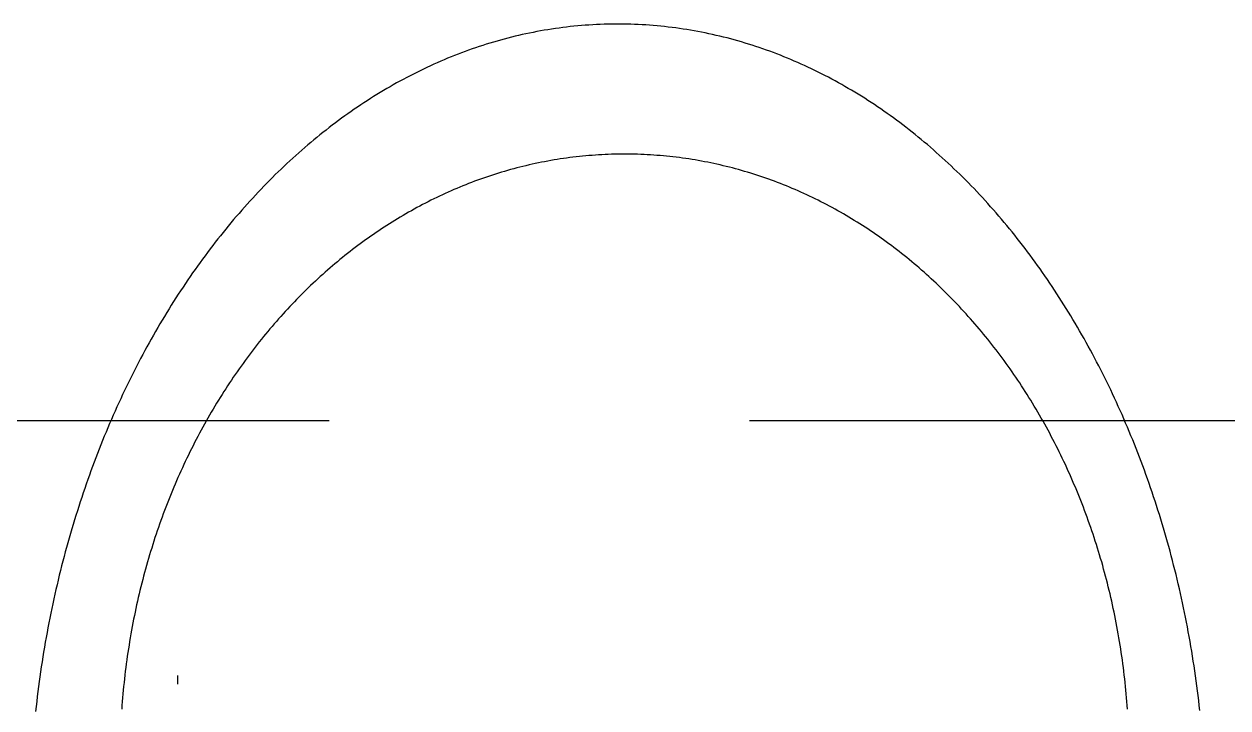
# Model space of a CAD drawing. Header units: millimetres. Extents: x 90740 to 167944, y -39332 to 25855.
# Drawn here: x 103839.4 to 104197.3, y 13517.1 to 13720.3 of the extents above; entities that cross this region are included whole.
import ezdxf

# ---------------------------------------------------------------- set-up
doc = ezdxf.new("R2010")
doc.units = ezdxf.units.MM
doc.linetypes.add('DASH', pattern=[75, 50, -25])
doc.layers.add('PODLAHOVKA', color=7, linetype='Continuous')
doc.layers.add('XR$1$STANDARD', color=252, linetype='Continuous', lineweight=25)

# ---------------------------------------------------------------- blocks, each defined once
blk = doc.blocks.new('A$C90b3fe5d')
at = {"layer": 'XR$1$STANDARD', "linetype": 'Continuous', "lineweight": -2}
for p, q in [((4731.64, 17181.05), (4730.53, 17180.98)), ((4732.76, 17181.12), (4731.64, 17181.05)), ((4733.89, 17181.18), (4732.76, 17181.12)), ((4735.01, 17181.23), (4733.89, 17181.18)), ((4736.13, 17181.27), (4735.01, 17181.23)), ((4737.26, 17181.3), (4736.13, 17181.27)), ((4738.39, 17181.32), (4737.26, 17181.3)), ((4739.52, 17181.33), (4738.39, 17181.32)), ((4740.65, 17181.33), (4739.52, 17181.33)), ((4741.78, 17181.33), (4740.65, 17181.33)), ((4742.91, 17181.31), (4741.78, 17181.33)), ((4744.04, 17181.28), (4742.91, 17181.31)), ((4745.17, 17181.24), (4744.04, 17181.28)), ((4746.29, 17181.19), (4745.17, 17181.24)), ((4747.42, 17181.13), (4746.29, 17181.19)), ((4748.54, 17181.07), (4747.42, 17181.13)), ((4749.66, 17180.99), (4748.54, 17181.07)), ((4709.67, 17177.7), (4708.59, 17177.43)), ((4710.74, 17177.95), (4709.67, 17177.7)), ((4711.83, 17178.2), (4710.74, 17177.95)), ((4712.91, 17178.43), (4711.83, 17178.2)), ((4713.99, 17178.66), (4712.91, 17178.43)), ((4715.08, 17178.88), (4713.99, 17178.66)), ((4716.17, 17179.09), (4715.08, 17178.88)), ((4717.26, 17179.29), (4716.17, 17179.09)), ((4718.36, 17179.48), (4717.26, 17179.29)), ((4719.45, 17179.67), (4718.36, 17179.48)), ((4720.55, 17179.84), (4719.45, 17179.67)), ((4721.65, 17180), (4720.55, 17179.84)), ((4722.76, 17180.16), (4721.65, 17180)), ((4723.86, 17180.3), (4722.76, 17180.16)), ((4724.97, 17180.44), (4723.86, 17180.3)), ((4726.07, 17180.57), (4724.97, 17180.44)), ((4727.18, 17180.68), (4726.07, 17180.57)), ((4728.3, 17180.79), (4727.18, 17180.68)), ((4729.41, 17180.89), (4728.3, 17180.79)), ((4730.53, 17180.98), (4729.41, 17180.89)), ((4750.77, 17180.9), (4749.66, 17180.99)), ((4751.89, 17180.81), (4750.77, 17180.9)), ((4753, 17180.7), (4751.89, 17180.81)), ((4754.11, 17180.59), (4753, 17180.7)), ((4755.22, 17180.46), (4754.11, 17180.59)), ((4756.33, 17180.33), (4755.22, 17180.46)), ((4757.44, 17180.19), (4756.33, 17180.33)), ((4758.54, 17180.03), (4757.44, 17180.19)), ((4759.64, 17179.87), (4758.54, 17180.03)), ((4760.74, 17179.7), (4759.64, 17179.87)), ((4761.84, 17179.52), (4760.74, 17179.7)), ((4762.94, 17179.33), (4761.84, 17179.52)), ((4764.03, 17179.13), (4762.94, 17179.33)), ((4765.12, 17178.92), (4764.03, 17179.13)), ((4766.21, 17178.7), (4765.12, 17178.92)), ((4767.3, 17178.48), (4766.21, 17178.7)), ((4768.38, 17178.24), (4767.3, 17178.48)), ((4769.46, 17177.99), (4768.38, 17178.24)), ((4770.54, 17177.74), (4769.46, 17177.99)), ((4771.62, 17177.48), (4770.54, 17177.74)), ((4772.7, 17177.2), (4771.62, 17177.48)), ((4696.9, 17173.93), (4695.85, 17173.56)), ((4697.95, 17174.29), (4696.9, 17173.93)), ((4699, 17174.65), (4697.95, 17174.29)), ((4700.06, 17174.99), (4699, 17174.65)), ((4701.12, 17175.33), (4700.06, 17174.99)), ((4702.18, 17175.65), (4701.12, 17175.33)), ((4703.24, 17175.97), (4702.18, 17175.65)), ((4704.31, 17176.28), (4703.24, 17175.97)), ((4705.37, 17176.58), (4704.31, 17176.28)), ((4706.44, 17176.87), (4705.37, 17176.58)), ((4707.51, 17177.16), (4706.44, 17176.87)), ((4708.59, 17177.43), (4707.51, 17177.16)), ((4773.77, 17176.92), (4772.7, 17177.2)), ((4774.84, 17176.63), (4773.77, 17176.92)), ((4775.91, 17176.33), (4774.84, 17176.63)), ((4776.98, 17176.03), (4775.91, 17176.33)), ((4778.04, 17175.71), (4776.98, 17176.03)), ((4779.1, 17175.38), (4778.04, 17175.71)), ((4780.16, 17175.05), (4779.1, 17175.38)), ((4781.22, 17174.71), (4780.16, 17175.05)), ((4782.27, 17174.35), (4781.22, 17174.71)), ((4783.32, 17173.99), (4782.27, 17174.35)), ((4784.37, 17173.62), (4783.32, 17173.99)), ((4688.59, 17170.73), (4687.56, 17170.29)), ((4689.62, 17171.16), (4688.59, 17170.73)), ((4690.65, 17171.58), (4689.62, 17171.16)), ((4691.69, 17171.99), (4690.65, 17171.58)), ((4692.72, 17172.4), (4691.69, 17171.99)), ((4693.76, 17172.8), (4692.72, 17172.4)), ((4694.81, 17173.18), (4693.76, 17172.8)), ((4695.85, 17173.56), (4694.81, 17173.18)), ((4785.42, 17173.25), (4784.37, 17173.62)), ((4786.46, 17172.86), (4785.42, 17173.25)), ((4787.5, 17172.47), (4786.46, 17172.86)), ((4788.54, 17172.06), (4787.5, 17172.47)), ((4789.58, 17171.65), (4788.54, 17172.06)), ((4790.61, 17171.23), (4789.58, 17171.65)), ((4791.64, 17170.8), (4790.61, 17171.23)), ((4792.67, 17170.36), (4791.64, 17170.8)), ((4793.7, 17169.92), (4792.67, 17170.36)), ((4680.45, 17166.98), (4679.45, 17166.48)), ((4681.46, 17167.48), (4680.45, 17166.98)), ((4682.47, 17167.97), (4681.46, 17167.48)), ((4683.48, 17168.45), (4682.47, 17167.97)), ((4684.5, 17168.92), (4683.48, 17168.45)), ((4685.52, 17169.39), (4684.5, 17168.92)), ((4686.54, 17169.84), (4685.52, 17169.39)), ((4687.56, 17170.29), (4686.54, 17169.84)), ((4794.72, 17169.46), (4793.7, 17169.92)), ((4795.74, 17169), (4794.72, 17169.46)), ((4796.75, 17168.53), (4795.74, 17169)), ((4797.77, 17168.05), (4796.75, 17168.53)), ((4798.78, 17167.56), (4797.77, 17168.05)), ((4799.79, 17167.06), (4798.78, 17167.56)), ((4800.79, 17166.56), (4799.79, 17167.06)), ((4673.48, 17163.28), (4672.5, 17162.71)), ((4674.47, 17163.83), (4673.48, 17163.28)), ((4675.46, 17164.38), (4674.47, 17163.83)), ((4676.45, 17164.91), (4675.46, 17164.38)), ((4677.45, 17165.44), (4676.45, 17164.91)), ((4678.45, 17165.96), (4677.45, 17165.44)), ((4679.45, 17166.48), (4678.45, 17165.96)), ((4801.8, 17166.05), (4800.79, 17166.56)), ((4802.8, 17165.53), (4801.8, 17166.05)), ((4803.79, 17165), (4802.8, 17165.53)), ((4804.79, 17164.46), (4803.79, 17165)), ((4805.78, 17163.92), (4804.79, 17164.46)), ((4806.77, 17163.36), (4805.78, 17163.92)), ((4807.75, 17162.8), (4806.77, 17163.36)), ((4667.62, 17159.79), (4666.66, 17159.18)), ((4668.59, 17160.39), (4667.62, 17159.79)), ((4669.56, 17160.98), (4668.59, 17160.39)), ((4670.54, 17161.57), (4669.56, 17160.98)), ((4671.52, 17162.14), (4670.54, 17161.57)), ((4672.5, 17162.71), (4671.52, 17162.14)), ((4808.73, 17162.23), (4807.75, 17162.8)), ((4809.71, 17161.66), (4808.73, 17162.23)), ((4810.69, 17161.07), (4809.71, 17161.66)), ((4811.66, 17160.48), (4810.69, 17161.07)), ((4812.63, 17159.88), (4811.66, 17160.48)), ((4813.6, 17159.27), (4812.63, 17159.88)), ((4661.88, 17156.01), (4660.93, 17155.36)), ((4662.83, 17156.66), (4661.88, 17156.01)), ((4663.78, 17157.3), (4662.83, 17156.66)), ((4664.74, 17157.93), (4663.78, 17157.3)), ((4665.69, 17158.56), (4664.74, 17157.93)), ((4666.66, 17159.18), (4665.69, 17158.56)), ((4814.56, 17158.66), (4813.6, 17159.27)), ((4815.52, 17158.03), (4814.56, 17158.66)), ((4816.48, 17157.4), (4815.52, 17158.03)), ((4817.43, 17156.76), (4816.48, 17157.4)), ((4818.38, 17156.11), (4817.43, 17156.76)), ((4819.33, 17155.46), (4818.38, 17156.11)), ((4657.18, 17152.66), (4656.25, 17151.97)), ((4658.11, 17153.35), (4657.18, 17152.66)), ((4659.05, 17154.03), (4658.11, 17153.35)), ((4659.99, 17154.7), (4659.05, 17154.03)), ((4660.93, 17155.36), (4659.99, 17154.7)), ((4820.27, 17154.8), (4819.33, 17155.46)), ((4821.21, 17154.13), (4820.27, 17154.8)), ((4822.15, 17153.45), (4821.21, 17154.13)), ((4823.08, 17152.77), (4822.15, 17153.45)), ((4824.01, 17152.07), (4823.08, 17152.77)), ((4652.57, 17149.12), (4651.65, 17148.39)), ((4653.48, 17149.84), (4652.57, 17149.12)), ((4654.4, 17150.56), (4653.48, 17149.84)), ((4655.32, 17151.27), (4654.4, 17150.56)), ((4656.25, 17151.97), (4655.32, 17151.27)), ((4824.94, 17151.37), (4824.01, 17152.07)), ((4825.86, 17150.67), (4824.94, 17151.37)), ((4826.78, 17149.95), (4825.86, 17150.67)), ((4827.7, 17149.23), (4826.78, 17149.95)), ((4828.61, 17148.5), (4827.7, 17149.23)), ((4648.04, 17145.4), (4647.15, 17144.63)), ((4648.94, 17146.16), (4648.04, 17145.4)), ((4649.84, 17146.91), (4648.94, 17146.16)), ((4650.75, 17147.65), (4649.84, 17146.91)), ((4651.65, 17148.39), (4650.75, 17147.65)), ((4829.52, 17147.76), (4828.61, 17148.5)), ((4830.43, 17147.02), (4829.52, 17147.76)), ((4831.33, 17146.27), (4830.43, 17147.02)), ((4832.23, 17145.51), (4831.33, 17146.27)), ((4833.12, 17144.75), (4832.23, 17145.51)), ((4644.48, 17142.29), (4643.6, 17141.49)), ((4645.37, 17143.08), (4644.48, 17142.29)), ((4646.26, 17143.86), (4645.37, 17143.08)), ((4647.15, 17144.63), (4646.26, 17143.86)), ((4726.89, 17141.76), (4725.95, 17141.64)), ((4727.84, 17141.87), (4726.89, 17141.76)), ((4728.78, 17141.97), (4727.84, 17141.87)), ((4729.73, 17142.07), (4728.78, 17141.97)), ((4730.69, 17142.16), (4729.73, 17142.07)), ((4731.64, 17142.25), (4730.69, 17142.16)), ((4732.59, 17142.32), (4731.64, 17142.25)), ((4733.55, 17142.39), (4732.59, 17142.32)), ((4734.51, 17142.45), (4733.55, 17142.39)), ((4735.47, 17142.51), (4734.51, 17142.45)), ((4736.43, 17142.56), (4735.47, 17142.51)), ((4737.39, 17142.6), (4736.43, 17142.56)), ((4738.36, 17142.63), (4737.39, 17142.6)), ((4739.32, 17142.65), (4738.36, 17142.63)), ((4740.29, 17142.67), (4739.32, 17142.65)), ((4741.26, 17142.68), (4740.29, 17142.67)), ((4742.23, 17142.69), (4741.26, 17142.68)), ((4743.2, 17142.68), (4742.23, 17142.69)), ((4744.17, 17142.67), (4743.2, 17142.68)), ((4745.13, 17142.65), (4744.17, 17142.67)), ((4746.1, 17142.63), (4745.13, 17142.65)), ((4747.06, 17142.6), (4746.1, 17142.63)), ((4748.03, 17142.56), (4747.06, 17142.6)), ((4748.99, 17142.51), (4748.03, 17142.56)), ((4749.95, 17142.45), (4748.99, 17142.51)), ((4750.9, 17142.39), (4749.95, 17142.45)), ((4751.86, 17142.32), (4750.9, 17142.39)), ((4752.81, 17142.25), (4751.86, 17142.32)), ((4753.77, 17142.16), (4752.81, 17142.25)), ((4754.72, 17142.07), (4753.77, 17142.16)), ((4755.67, 17141.97), (4754.72, 17142.07)), ((4756.62, 17141.87), (4755.67, 17141.97)), ((4757.56, 17141.76), (4756.62, 17141.87)), ((4758.51, 17141.64), (4757.56, 17141.76)), ((4834.01, 17143.97), (4833.12, 17144.75)), ((4834.9, 17143.19), (4834.01, 17143.97)), ((4835.79, 17142.41), (4834.9, 17143.19)), ((4836.67, 17141.61), (4835.79, 17142.41)), ((4640.12, 17138.24), (4639.26, 17137.41)), ((4640.99, 17139.07), (4640.12, 17138.24)), ((4641.86, 17139.88), (4640.99, 17139.07)), ((4642.73, 17140.69), (4641.86, 17139.88)), ((4643.6, 17141.49), (4642.73, 17140.69)), ((4709.26, 17138.33), (4708.35, 17138.08)), ((4710.17, 17138.57), (4709.26, 17138.33)), ((4711.08, 17138.8), (4710.17, 17138.57)), ((4712, 17139.03), (4711.08, 17138.8)), ((4712.91, 17139.25), (4712, 17139.03)), ((4713.83, 17139.47), (4712.91, 17139.25)), ((4714.75, 17139.68), (4713.83, 17139.47)), ((4715.67, 17139.88), (4714.75, 17139.68)), ((4716.6, 17140.07), (4715.67, 17139.88)), ((4717.52, 17140.26), (4716.6, 17140.07)), ((4718.45, 17140.44), (4717.52, 17140.26)), ((4719.38, 17140.61), (4718.45, 17140.44)), ((4720.32, 17140.78), (4719.38, 17140.61)), ((4721.25, 17140.94), (4720.32, 17140.78)), ((4722.18, 17141.09), (4721.25, 17140.94)), ((4723.12, 17141.24), (4722.18, 17141.09)), ((4724.06, 17141.38), (4723.12, 17141.24)), ((4725, 17141.51), (4724.06, 17141.38)), ((4725.95, 17141.64), (4725, 17141.51)), ((4759.45, 17141.51), (4758.51, 17141.64)), ((4760.39, 17141.38), (4759.45, 17141.51)), ((4761.33, 17141.24), (4760.39, 17141.38)), ((4762.27, 17141.09), (4761.33, 17141.24)), ((4763.2, 17140.94), (4762.27, 17141.09)), ((4764.14, 17140.78), (4763.2, 17140.94)), ((4765.07, 17140.61), (4764.14, 17140.78)), ((4766, 17140.44), (4765.07, 17140.61)), ((4766.93, 17140.26), (4766, 17140.44)), ((4767.85, 17140.07), (4766.93, 17140.26)), ((4768.78, 17139.88), (4767.85, 17140.07)), ((4769.7, 17139.68), (4768.78, 17139.88)), ((4770.62, 17139.47), (4769.7, 17139.68)), ((4771.54, 17139.25), (4770.62, 17139.47)), ((4772.46, 17139.03), (4771.54, 17139.25)), ((4773.37, 17138.8), (4772.46, 17139.03)), ((4774.28, 17138.57), (4773.37, 17138.8)), ((4775.19, 17138.33), (4774.28, 17138.57)), ((4776.1, 17138.08), (4775.19, 17138.33)), ((4837.54, 17140.81), (4836.67, 17141.61)), ((4838.42, 17140), (4837.54, 17140.81)), ((4839.29, 17139.19), (4838.42, 17140)), ((4840.15, 17138.36), (4839.29, 17139.19)), ((4841.01, 17137.54), (4840.15, 17138.36)), ((4636.7, 17134.88), (4635.85, 17134.02)), ((4637.55, 17135.73), (4636.7, 17134.88)), ((4638.4, 17136.58), (4637.55, 17135.73)), ((4639.26, 17137.41), (4638.4, 17136.58)), ((4697.62, 17134.6), (4696.74, 17134.26)), ((4698.5, 17134.92), (4697.62, 17134.6)), ((4699.39, 17135.24), (4698.5, 17134.92)), ((4700.27, 17135.55), (4699.39, 17135.24)), ((4701.16, 17135.86), (4700.27, 17135.55)), ((4702.05, 17136.16), (4701.16, 17135.86)), ((4702.95, 17136.45), (4702.05, 17136.16)), ((4703.84, 17136.74), (4702.95, 17136.45)), ((4704.74, 17137.02), (4703.84, 17136.74)), ((4705.64, 17137.3), (4704.74, 17137.02)), ((4706.54, 17137.56), (4705.64, 17137.3)), ((4707.45, 17137.82), (4706.54, 17137.56)), ((4708.35, 17138.08), (4707.45, 17137.82)), ((4777.01, 17137.82), (4776.1, 17138.08)), ((4777.91, 17137.56), (4777.01, 17137.82)), ((4778.81, 17137.3), (4777.91, 17137.56)), ((4779.71, 17137.02), (4778.81, 17137.3)), ((4780.61, 17136.74), (4779.71, 17137.02)), ((4781.51, 17136.45), (4780.61, 17136.74)), ((4782.4, 17136.16), (4781.51, 17136.45)), ((4783.29, 17135.86), (4782.4, 17136.16)), ((4784.18, 17135.55), (4783.29, 17135.86)), ((4785.07, 17135.24), (4784.18, 17135.55)), ((4785.95, 17134.92), (4785.07, 17135.24)), ((4786.83, 17134.6), (4785.95, 17134.92)), ((4787.71, 17134.26), (4786.83, 17134.6)), ((4841.87, 17136.7), (4841.01, 17137.54)), ((4842.73, 17135.86), (4841.87, 17136.7)), ((4843.58, 17135.01), (4842.73, 17135.86)), ((4844.42, 17134.15), (4843.58, 17135.01)), ((4633.34, 17131.41), (4632.51, 17130.53)), ((4634.17, 17132.29), (4633.34, 17131.41)), ((4635.01, 17133.16), (4634.17, 17132.29)), ((4635.85, 17134.02), (4635.01, 17133.16)), ((4688.93, 17131), (4688.08, 17130.6)), ((4689.79, 17131.38), (4688.93, 17131)), ((4690.65, 17131.77), (4689.79, 17131.38)), ((4691.51, 17132.14), (4690.65, 17131.77)), ((4692.38, 17132.51), (4691.51, 17132.14)), ((4693.25, 17132.87), (4692.38, 17132.51)), ((4694.12, 17133.23), (4693.25, 17132.87)), ((4694.99, 17133.58), (4694.12, 17133.23)), ((4695.86, 17133.93), (4694.99, 17133.58)), ((4696.74, 17134.26), (4695.86, 17133.93)), ((4788.59, 17133.93), (4787.71, 17134.26)), ((4789.46, 17133.58), (4788.59, 17133.93)), ((4790.34, 17133.23), (4789.46, 17133.58)), ((4791.21, 17132.87), (4790.34, 17133.23)), ((4792.07, 17132.51), (4791.21, 17132.87)), ((4792.94, 17132.14), (4792.07, 17132.51)), ((4793.8, 17131.77), (4792.94, 17132.14)), ((4794.66, 17131.38), (4793.8, 17131.77)), ((4795.52, 17131), (4794.66, 17131.38)), ((4796.38, 17130.6), (4795.52, 17131)), ((4845.27, 17133.29), (4844.42, 17134.15)), ((4846.1, 17132.42), (4845.27, 17133.29)), ((4846.94, 17131.54), (4846.1, 17132.42)), ((4847.77, 17130.66), (4846.94, 17131.54)), ((4630.04, 17127.83), (4629.23, 17126.92)), ((4630.86, 17128.74), (4630.04, 17127.83)), ((4631.68, 17129.64), (4630.86, 17128.74)), ((4632.51, 17130.53), (4631.68, 17129.64)), ((4682.16, 17127.68), (4681.33, 17127.23)), ((4683, 17128.11), (4682.16, 17127.68)), ((4683.84, 17128.54), (4683, 17128.11)), ((4684.68, 17128.97), (4683.84, 17128.54)), ((4685.53, 17129.38), (4684.68, 17128.97)), ((4686.38, 17129.8), (4685.53, 17129.38)), ((4687.23, 17130.2), (4686.38, 17129.8)), ((4688.08, 17130.6), (4687.23, 17130.2)), ((4797.23, 17130.2), (4796.38, 17130.6)), ((4798.08, 17129.8), (4797.23, 17130.2)), ((4798.93, 17129.38), (4798.08, 17129.8)), ((4799.77, 17128.97), (4798.93, 17129.38)), ((4800.61, 17128.54), (4799.77, 17128.97)), ((4801.45, 17128.11), (4800.61, 17128.54)), ((4802.29, 17127.68), (4801.45, 17128.11)), ((4803.13, 17127.23), (4802.29, 17127.68)), ((4848.6, 17129.77), (4847.77, 17130.66)), ((4849.42, 17128.87), (4848.6, 17129.77)), ((4850.24, 17127.97), (4849.42, 17128.87)), ((4851.05, 17127.06), (4850.24, 17127.97)), ((4626.81, 17124.15), (4626.02, 17123.21)), ((4627.61, 17125.08), (4626.81, 17124.15)), ((4628.42, 17126), (4627.61, 17125.08)), ((4629.23, 17126.92), (4628.42, 17126)), ((4675.56, 17123.98), (4674.75, 17123.49)), ((4676.38, 17124.46), (4675.56, 17123.98)), ((4677.2, 17124.94), (4676.38, 17124.46)), ((4678.02, 17125.41), (4677.2, 17124.94)), ((4678.84, 17125.87), (4678.02, 17125.41)), ((4679.67, 17126.33), (4678.84, 17125.87)), ((4680.5, 17126.79), (4679.67, 17126.33)), ((4681.33, 17127.23), (4680.5, 17126.79)), ((4803.96, 17126.79), (4803.13, 17127.23)), ((4804.79, 17126.33), (4803.96, 17126.79)), ((4805.61, 17125.87), (4804.79, 17126.33)), ((4806.44, 17125.41), (4805.61, 17125.87)), ((4807.26, 17124.94), (4806.44, 17125.41)), ((4808.08, 17124.46), (4807.26, 17124.94)), ((4808.89, 17123.98), (4808.08, 17124.46)), ((4809.7, 17123.49), (4808.89, 17123.98)), ((4851.86, 17126.14), (4851.05, 17127.06)), ((4852.67, 17125.22), (4851.86, 17126.14)), ((4853.47, 17124.29), (4852.67, 17125.22)), ((4854.27, 17123.35), (4853.47, 17124.29)), ((4623.65, 17120.36), (4622.87, 17119.4)), ((4624.43, 17121.32), (4623.65, 17120.36)), ((4625.22, 17122.27), (4624.43, 17121.32)), ((4626.02, 17123.21), (4625.22, 17122.27)), ((4669.93, 17120.44), (4669.14, 17119.91)), ((4670.73, 17120.96), (4669.93, 17120.44)), ((4671.53, 17121.48), (4670.73, 17120.96)), ((4672.33, 17121.99), (4671.53, 17121.48)), ((4673.13, 17122.5), (4672.33, 17121.99)), ((4673.94, 17123), (4673.13, 17122.5)), ((4674.75, 17123.49), (4673.94, 17123)), ((4810.51, 17123), (4809.7, 17123.49)), ((4811.32, 17122.5), (4810.51, 17123)), ((4812.13, 17121.99), (4811.32, 17122.5)), ((4812.93, 17121.48), (4812.13, 17121.99)), ((4813.73, 17120.96), (4812.93, 17121.48)), ((4814.52, 17120.44), (4813.73, 17120.96)), ((4815.31, 17119.91), (4814.52, 17120.44)), ((4855.06, 17122.41), (4854.27, 17123.35)), ((4855.85, 17121.46), (4855.06, 17122.41)), ((4856.64, 17120.5), (4855.85, 17121.46)), ((4857.42, 17119.54), (4856.64, 17120.5)), ((4621.32, 17117.46), (4620.55, 17116.48)), ((4622.09, 17118.43), (4621.32, 17117.46)), ((4622.87, 17119.4), (4622.09, 17118.43)), ((4664.45, 17116.63), (4663.67, 17116.06)), ((4665.22, 17117.19), (4664.45, 17116.63)), ((4666, 17117.75), (4665.22, 17117.19)), ((4666.78, 17118.3), (4666, 17117.75)), ((4667.56, 17118.84), (4666.78, 17118.3)), ((4668.35, 17119.38), (4667.56, 17118.84)), ((4669.14, 17119.91), (4668.35, 17119.38)), ((4816.1, 17119.38), (4815.31, 17119.91)), ((4816.89, 17118.84), (4816.1, 17119.38)), ((4817.67, 17118.3), (4816.89, 17118.84)), ((4818.46, 17117.75), (4817.67, 17118.3)), ((4819.23, 17117.19), (4818.46, 17117.75)), ((4820.01, 17116.63), (4819.23, 17117.19)), ((4820.78, 17116.06), (4820.01, 17116.63)), ((4858.2, 17118.57), (4857.42, 17119.54)), ((4858.97, 17117.6), (4858.2, 17118.57)), ((4859.74, 17116.62), (4858.97, 17117.6)), ((4618.27, 17113.49), (4617.52, 17112.49)), ((4619.03, 17114.49), (4618.27, 17113.49)), ((4619.79, 17115.49), (4619.03, 17114.49)), ((4620.55, 17116.48), (4619.79, 17115.49)), ((4659.86, 17113.15), (4659.11, 17112.55)), ((4660.62, 17113.74), (4659.86, 17113.15)), ((4661.38, 17114.33), (4660.62, 17113.74)), ((4662.14, 17114.91), (4661.38, 17114.33)), ((4662.91, 17115.49), (4662.14, 17114.91)), ((4663.67, 17116.06), (4662.91, 17115.49)), ((4821.55, 17115.49), (4820.78, 17116.06)), ((4822.31, 17114.91), (4821.55, 17115.49)), ((4823.08, 17114.33), (4822.31, 17114.91)), ((4823.83, 17113.74), (4823.08, 17114.33)), ((4824.59, 17113.15), (4823.83, 17113.74)), ((4825.34, 17112.55), (4824.59, 17113.15)), ((4860.5, 17115.63), (4859.74, 17116.62)), ((4861.26, 17114.64), (4860.5, 17115.63)), ((4862.02, 17113.64), (4861.26, 17114.64)), ((4862.77, 17112.63), (4862.02, 17113.64)), ((4616.03, 17110.46), (4615.29, 17109.43)), ((4616.77, 17111.48), (4616.03, 17110.46)), ((4617.52, 17112.49), (4616.77, 17111.48)), ((4655.39, 17109.48), (4654.66, 17108.85)), ((4656.13, 17110.1), (4655.39, 17109.48)), ((4656.87, 17110.72), (4656.13, 17110.1)), ((4657.61, 17111.34), (4656.87, 17110.72)), ((4658.36, 17111.95), (4657.61, 17111.34)), ((4659.11, 17112.55), (4658.36, 17111.95)), ((4826.09, 17111.95), (4825.34, 17112.55)), ((4826.84, 17111.34), (4826.09, 17111.95)), ((4827.58, 17110.72), (4826.84, 17111.34)), ((4828.32, 17110.1), (4827.58, 17110.72)), ((4829.06, 17109.48), (4828.32, 17110.1)), ((4829.79, 17108.85), (4829.06, 17109.48)), ((4863.52, 17111.62), (4862.77, 17112.63)), ((4864.26, 17110.6), (4863.52, 17111.62)), ((4865, 17109.58), (4864.26, 17110.6)), ((4865.73, 17108.55), (4865, 17109.58)), ((4613.11, 17106.32), (4612.39, 17105.28)), ((4613.83, 17107.37), (4613.11, 17106.32)), ((4614.56, 17108.4), (4613.83, 17107.37)), ((4615.29, 17109.43), (4614.56, 17108.4)), ((4651.76, 17106.28), (4651.04, 17105.62)), ((4652.48, 17106.93), (4651.76, 17106.28)), ((4653.2, 17107.57), (4652.48, 17106.93)), ((4653.93, 17108.21), (4653.2, 17107.57)), ((4654.66, 17108.85), (4653.93, 17108.21)), ((4830.52, 17108.21), (4829.79, 17108.85)), ((4831.25, 17107.57), (4830.52, 17108.21)), ((4831.97, 17106.93), (4831.25, 17107.57)), ((4832.69, 17106.28), (4831.97, 17106.93)), ((4833.41, 17105.62), (4832.69, 17106.28)), ((4866.46, 17107.52), (4865.73, 17108.55)), ((4867.19, 17106.47), (4866.46, 17107.52)), ((4867.91, 17105.43), (4867.19, 17106.47)), ((4610.96, 17103.16), (4610.26, 17102.1)), ((4611.67, 17104.22), (4610.96, 17103.16)), ((4612.39, 17105.28), (4611.67, 17104.22)), ((4648.21, 17102.95), (4647.51, 17102.27)), ((4648.91, 17103.63), (4648.21, 17102.95)), ((4649.62, 17104.3), (4648.91, 17103.63)), ((4650.33, 17104.96), (4649.62, 17104.3)), ((4651.04, 17105.62), (4650.33, 17104.96)), ((4834.13, 17104.96), (4833.41, 17105.62)), ((4834.84, 17104.3), (4834.13, 17104.96)), ((4835.54, 17103.63), (4834.84, 17104.3)), ((4836.25, 17102.95), (4835.54, 17103.63)), ((4836.94, 17102.27), (4836.25, 17102.95)), ((4868.62, 17104.37), (4867.91, 17105.43)), ((4869.33, 17103.31), (4868.62, 17104.37)), ((4870.04, 17102.25), (4869.33, 17103.31)), ((4608.17, 17098.86), (4607.48, 17097.77)), ((4608.86, 17099.95), (4608.17, 17098.86)), ((4609.56, 17101.02), (4608.86, 17099.95)), ((4610.26, 17102.1), (4609.56, 17101.02)), ((4644.06, 17098.79), (4643.38, 17098.08)), ((4644.74, 17099.5), (4644.06, 17098.79)), ((4645.43, 17100.2), (4644.74, 17099.5)), ((4646.12, 17100.89), (4645.43, 17100.2)), ((4646.81, 17101.58), (4646.12, 17100.89)), ((4647.51, 17102.27), (4646.81, 17101.58)), ((4837.64, 17101.58), (4836.94, 17102.27)), ((4838.33, 17100.89), (4837.64, 17101.58)), ((4839.02, 17100.2), (4838.33, 17100.89)), ((4839.71, 17099.5), (4839.02, 17100.2)), ((4840.39, 17098.79), (4839.71, 17099.5)), ((4841.07, 17098.08), (4840.39, 17098.79)), ((4870.74, 17101.18), (4870.04, 17102.25)), ((4871.44, 17100.1), (4870.74, 17101.18)), ((4872.13, 17099.02), (4871.44, 17100.1)), ((4872.82, 17097.93), (4872.13, 17099.02)), ((4606.12, 17095.58), (4605.45, 17094.47)), ((4606.8, 17096.68), (4606.12, 17095.58)), ((4607.48, 17097.77), (4606.8, 17096.68)), ((4640.71, 17095.2), (4640.05, 17094.46)), ((4641.37, 17095.93), (4640.71, 17095.2)), ((4642.04, 17096.65), (4641.37, 17095.93)), ((4642.71, 17097.37), (4642.04, 17096.65)), ((4643.38, 17098.08), (4642.71, 17097.37)), ((4841.74, 17097.37), (4841.07, 17098.08)), ((4842.42, 17096.65), (4841.74, 17097.37)), ((4843.08, 17095.93), (4842.42, 17096.65)), ((4843.75, 17095.2), (4843.08, 17095.93)), ((4844.41, 17094.46), (4843.75, 17095.2)), ((4873.5, 17096.84), (4872.82, 17097.93)), ((4874.18, 17095.74), (4873.5, 17096.84)), ((4874.85, 17094.63), (4874.18, 17095.74)), ((4604.11, 17092.24), (4603.46, 17091.12)), ((4604.78, 17093.36), (4604.11, 17092.24)), ((4605.45, 17094.47), (4604.78, 17093.36)), ((4638.09, 17092.24), (4637.44, 17091.48)), ((4638.74, 17092.98), (4638.09, 17092.24)), ((4639.39, 17093.73), (4638.74, 17092.98)), ((4640.05, 17094.46), (4639.39, 17093.73)), ((4845.07, 17093.73), (4844.41, 17094.46)), ((4845.72, 17092.98), (4845.07, 17093.73)), ((4846.37, 17092.24), (4845.72, 17092.98)), ((4847.01, 17091.48), (4846.37, 17092.24)), ((4875.52, 17093.52), (4874.85, 17094.63)), ((4876.19, 17092.41), (4875.52, 17093.52)), ((4876.85, 17091.28), (4876.19, 17092.41)), ((4602.15, 17088.86), (4601.51, 17087.72)), ((4602.8, 17089.99), (4602.15, 17088.86)), ((4603.46, 17091.12), (4602.8, 17089.99)), ((4634.9, 17088.43), (4634.27, 17087.66)), ((4635.53, 17089.2), (4634.9, 17088.43)), ((4636.16, 17089.97), (4635.53, 17089.2)), ((4636.8, 17090.73), (4636.16, 17089.97)), ((4637.44, 17091.48), (4636.8, 17090.73)), ((4847.66, 17090.73), (4847.01, 17091.48)), ((4848.29, 17089.97), (4847.66, 17090.73)), ((4848.93, 17089.2), (4848.29, 17089.97)), ((4849.56, 17088.43), (4848.93, 17089.2)), ((4850.18, 17087.66), (4849.56, 17088.43)), ((4877.5, 17090.16), (4876.85, 17091.28)), ((4878.15, 17089.02), (4877.5, 17090.16)), ((4878.8, 17087.88), (4878.15, 17089.02)), ((4600.23, 17085.42), (4599.61, 17084.27)), ((4600.87, 17086.57), (4600.23, 17085.42)), ((4601.51, 17087.72), (4600.87, 17086.57)), ((4631.8, 17084.51), (4631.19, 17083.72)), ((4632.41, 17085.31), (4631.8, 17084.51)), ((4633.03, 17086.09), (4632.41, 17085.31)), ((4633.65, 17086.88), (4633.03, 17086.09)), ((4634.27, 17087.66), (4633.65, 17086.88)), ((4850.81, 17086.88), (4850.18, 17087.66)), ((4851.43, 17086.09), (4850.81, 17086.88)), ((4852.04, 17085.31), (4851.43, 17086.09)), ((4852.65, 17084.51), (4852.04, 17085.31)), ((4853.26, 17083.72), (4852.65, 17084.51)), ((4879.44, 17086.74), (4878.8, 17087.88)), ((4880.07, 17085.59), (4879.44, 17086.74)), ((4880.7, 17084.44), (4880.07, 17085.59)), ((4881.33, 17083.28), (4880.7, 17084.44)), ((4598.36, 17081.94), (4597.75, 17080.77)), ((4598.98, 17083.11), (4598.36, 17081.94)), ((4599.61, 17084.27), (4598.98, 17083.11)), ((4629.4, 17081.3), (4628.8, 17080.48)), ((4629.99, 17082.11), (4629.4, 17081.3)), ((4630.59, 17082.91), (4629.99, 17082.11)), ((4631.19, 17083.72), (4630.59, 17082.91)), ((4853.86, 17082.91), (4853.26, 17083.72)), ((4854.46, 17082.11), (4853.86, 17082.91)), ((4855.06, 17081.3), (4854.46, 17082.11)), ((4855.65, 17080.48), (4855.06, 17081.3)), ((4881.95, 17082.11), (4881.33, 17083.28)), ((4882.56, 17080.94), (4881.95, 17082.11)), ((4883.17, 17079.77), (4882.56, 17080.94)), ((4596.53, 17078.41), (4595.93, 17077.22)), ((4597.14, 17079.59), (4596.53, 17078.41)), ((4597.75, 17080.77), (4597.14, 17079.59)), ((4627.05, 17078.02), (4626.48, 17077.18)), ((4627.63, 17078.84), (4627.05, 17078.02)), ((4628.22, 17079.67), (4627.63, 17078.84)), ((4628.8, 17080.48), (4628.22, 17079.67)), ((4856.24, 17079.67), (4855.65, 17080.48)), ((4856.82, 17078.84), (4856.24, 17079.67)), ((4857.4, 17078.02), (4856.82, 17078.84)), ((4857.97, 17077.18), (4857.4, 17078.02)), ((4883.78, 17078.58), (4883.17, 17079.77)), ((4884.38, 17077.4), (4883.78, 17078.58)), ((4884.97, 17076.21), (4884.38, 17077.4)), ((4594.75, 17074.83), (4594.16, 17073.63)), ((4595.34, 17076.03), (4594.75, 17074.83)), ((4595.93, 17077.22), (4595.34, 17076.03)), ((4624.22, 17073.82), (4623.66, 17072.97)), ((4624.78, 17074.67), (4624.22, 17073.82)), ((4625.34, 17075.51), (4624.78, 17074.67)), ((4625.91, 17076.35), (4625.34, 17075.51)), ((4626.48, 17077.18), (4625.91, 17076.35)), ((4858.55, 17076.35), (4857.97, 17077.18)), ((4859.11, 17075.51), (4858.55, 17076.35)), ((4859.68, 17074.67), (4859.11, 17075.51)), ((4860.23, 17073.82), (4859.68, 17074.67)), ((4860.79, 17072.97), (4860.23, 17073.82)), ((4885.56, 17075.01), (4884.97, 17076.21)), ((4886.15, 17073.81), (4885.56, 17075.01)), ((4886.73, 17072.6), (4886.15, 17073.81)), ((4593.01, 17071.21), (4592.44, 17069.99)), ((4593.59, 17072.42), (4593.01, 17071.21)), ((4594.16, 17073.63), (4593.59, 17072.42)), ((4622.03, 17070.38), (4621.49, 17069.52)), ((4622.57, 17071.25), (4622.03, 17070.38)), ((4623.11, 17072.11), (4622.57, 17071.25)), ((4623.66, 17072.97), (4623.11, 17072.11)), ((4861.34, 17072.11), (4860.79, 17072.97)), ((4861.89, 17071.25), (4861.34, 17072.11)), ((4862.43, 17070.38), (4861.89, 17071.25)), ((4862.97, 17069.52), (4862.43, 17070.38)), ((4887.3, 17071.39), (4886.73, 17072.6)), ((4887.87, 17070.17), (4887.3, 17071.39)), ((4888.44, 17068.95), (4887.87, 17070.17)), ((4591.32, 17067.54), (4590.77, 17066.31)), ((4591.88, 17068.77), (4591.32, 17067.54)), ((4592.44, 17069.99), (4591.88, 17068.77)), ((4619.9, 17066.89), (4619.38, 17066)), ((4620.43, 17067.77), (4619.9, 17066.89)), ((4620.95, 17068.64), (4620.43, 17067.77)), ((4621.49, 17069.52), (4620.95, 17068.64)), ((4863.5, 17068.64), (4862.97, 17069.52)), ((4864.03, 17067.77), (4863.5, 17068.64)), ((4864.55, 17066.89), (4864.03, 17067.77)), ((4865.07, 17066), (4864.55, 17066.89)), ((4888.99, 17067.72), (4888.44, 17068.95)), ((4889.55, 17066.49), (4888.99, 17067.72)), ((4589.68, 17063.83), (4589.14, 17062.58)), ((4590.22, 17065.07), (4589.68, 17063.83)), ((4590.77, 17066.31), (4590.22, 17065.07)), ((4617.84, 17063.33), (4617.34, 17062.43)), ((4618.35, 17064.22), (4617.84, 17063.33)), ((4618.86, 17065.12), (4618.35, 17064.22)), ((4619.38, 17066), (4618.86, 17065.12)), ((4865.59, 17065.12), (4865.07, 17066)), ((4866.1, 17064.22), (4865.59, 17065.12)), ((4866.61, 17063.33), (4866.1, 17064.22)), ((4867.11, 17062.43), (4866.61, 17063.33)), ((4890.1, 17065.26), (4889.55, 17066.49)), ((4890.64, 17064.02), (4890.1, 17065.26)), ((4891.18, 17062.77), (4890.64, 17064.02)), ((4588.08, 17060.07), (4587.56, 17058.81)), ((4588.61, 17061.33), (4588.08, 17060.07)), ((4589.14, 17062.58), (4588.61, 17061.33)), ((4615.86, 17059.71), (4615.37, 17058.79)), ((4616.35, 17060.62), (4615.86, 17059.71)), ((4616.84, 17061.52), (4616.35, 17060.62)), ((4617.34, 17062.43), (4616.84, 17061.52)), ((4867.61, 17061.52), (4867.11, 17062.43)), ((4868.11, 17060.62), (4867.61, 17061.52)), ((4868.6, 17059.71), (4868.11, 17060.62)), ((4869.08, 17058.79), (4868.6, 17059.71)), ((4891.71, 17061.52), (4891.18, 17062.77)), ((4892.24, 17060.26), (4891.71, 17061.52)), ((4892.76, 17059), (4892.24, 17060.26)), ((4586.53, 17056.27), (4586.03, 17055)), ((4587.05, 17057.55), (4586.53, 17056.27)), ((4587.56, 17058.81), (4587.05, 17057.55)), ((4613.94, 17056.02), (4613.47, 17055.09)), ((4614.41, 17056.95), (4613.94, 17056.02)), ((4614.89, 17057.87), (4614.41, 17056.95)), ((4615.37, 17058.79), (4614.89, 17057.87)), ((4869.56, 17057.87), (4869.08, 17058.79)), ((4870.04, 17056.95), (4869.56, 17057.87)), ((4870.51, 17056.02), (4870.04, 17056.95)), ((4870.98, 17055.09), (4870.51, 17056.02)), ((4893.28, 17057.74), (4892.76, 17059)), ((4893.79, 17056.47), (4893.28, 17057.74)), ((4894.29, 17055.19), (4893.79, 17056.47)), ((4585.04, 17052.43), (4584.55, 17051.14)), ((4585.53, 17053.72), (4585.04, 17052.43)), ((4586.03, 17055), (4585.53, 17053.72)), ((4612.1, 17052.28), (4611.65, 17051.34)), ((4612.55, 17053.22), (4612.1, 17052.28)), ((4613.01, 17054.16), (4612.55, 17053.22)), ((4613.47, 17055.09), (4613.01, 17054.16)), ((4871.44, 17054.16), (4870.98, 17055.09)), ((4871.9, 17053.22), (4871.44, 17054.16)), ((4872.35, 17052.28), (4871.9, 17053.22)), ((4872.8, 17051.34), (4872.35, 17052.28)), ((4894.79, 17053.91), (4894.29, 17055.19)), ((4895.29, 17052.63), (4894.79, 17053.91)), ((4895.78, 17051.34), (4895.29, 17052.63)), ((4584.07, 17049.85), (4583.59, 17048.55)), ((4584.55, 17051.14), (4584.07, 17049.85)), ((4610.77, 17049.44), (4610.33, 17048.49)), ((4611.21, 17050.39), (4610.77, 17049.44)), ((4611.65, 17051.34), (4611.21, 17050.39)), ((4873.25, 17050.39), (4872.8, 17051.34)), ((4873.69, 17049.44), (4873.25, 17050.39)), ((4874.12, 17048.49), (4873.69, 17049.44)), ((4896.26, 17050.05), (4895.78, 17051.34)), ((4896.74, 17048.75), (4896.26, 17050.05)), ((4897.21, 17047.45), (4896.74, 17048.75)), ((4582.65, 17045.94), (4582.19, 17044.63)), ((4583.12, 17047.25), (4582.65, 17045.94)), ((4583.59, 17048.55), (4583.12, 17047.25)), ((4609.05, 17045.6), (4608.64, 17044.63)), ((4609.47, 17046.57), (4609.05, 17045.6)), ((4609.9, 17047.53), (4609.47, 17046.57)), ((4610.33, 17048.49), (4609.9, 17047.53)), ((4874.55, 17047.53), (4874.12, 17048.49)), ((4874.98, 17046.57), (4874.55, 17047.53)), ((4875.4, 17045.6), (4874.98, 17046.57)), ((4875.82, 17044.63), (4875.4, 17045.6)), ((4897.68, 17046.14), (4897.21, 17047.45)), ((4898.14, 17044.83), (4897.68, 17046.14)), ((4581.29, 17041.99), (4580.84, 17040.67)), ((4581.74, 17043.31), (4581.29, 17041.99)), ((4582.19, 17044.63), (4581.74, 17043.31)), ((4607.41, 17041.71), (4607.02, 17040.73)), ((4607.82, 17042.69), (4607.41, 17041.71)), ((4608.22, 17043.66), (4607.82, 17042.69)), ((4608.64, 17044.63), (4608.22, 17043.66)), ((4876.23, 17043.66), (4875.82, 17044.63)), ((4876.64, 17042.69), (4876.23, 17043.66)), ((4877.04, 17041.71), (4876.64, 17042.69)), ((4877.44, 17040.73), (4877.04, 17041.71)), ((4898.59, 17043.51), (4898.14, 17044.83)), ((4899.04, 17042.19), (4898.59, 17043.51)), ((4899.49, 17040.87), (4899.04, 17042.19)), ((4579.97, 17038), (4579.55, 17036.66)), ((4580.41, 17039.34), (4579.97, 17038)), ((4580.84, 17040.67), (4580.41, 17039.34)), ((4606.24, 17038.75), (4605.85, 17037.76)), ((4606.62, 17039.74), (4606.24, 17038.75)), ((4607.02, 17040.73), (4606.62, 17039.74)), ((4877.83, 17039.74), (4877.44, 17040.73)), ((4878.22, 17038.75), (4877.83, 17039.74)), ((4878.6, 17037.76), (4878.22, 17038.75)), ((4899.92, 17039.54), (4899.49, 17040.87)), ((4900.36, 17038.21), (4899.92, 17039.54)), ((4900.78, 17036.87), (4900.36, 17038.21)), ((4579.13, 17035.32), (4578.71, 17033.97)), ((4579.55, 17036.66), (4579.13, 17035.32)), ((4604.74, 17034.76), (4604.37, 17033.76)), ((4605.1, 17035.77), (4604.74, 17034.76)), ((4605.48, 17036.76), (4605.1, 17035.77)), ((4605.85, 17037.76), (4605.48, 17036.76)), ((4878.98, 17036.76), (4878.6, 17037.76)), ((4879.35, 17035.77), (4878.98, 17036.76)), ((4879.72, 17034.76), (4879.35, 17035.77)), ((4880.08, 17033.76), (4879.72, 17034.76)), ((4901.21, 17035.53), (4900.78, 17036.87)), ((4901.62, 17034.19), (4901.21, 17035.53)), ((4577.9, 17031.27), (4577.5, 17029.91)), ((4578.3, 17032.62), (4577.9, 17031.27)), ((4578.71, 17033.97), (4578.3, 17032.62)), ((4603.66, 17031.74), (4603.31, 17030.73)), ((4604.01, 17032.75), (4603.66, 17031.74)), ((4604.37, 17033.76), (4604.01, 17032.75)), ((4880.44, 17032.75), (4880.08, 17033.76)), ((4880.79, 17031.74), (4880.44, 17032.75)), ((4881.14, 17030.73), (4880.79, 17031.74)), ((4902.03, 17032.84), (4901.62, 17034.19)), ((4902.43, 17031.48), (4902.03, 17032.84)), ((4902.83, 17030.13), (4902.43, 17031.48)), ((4576.73, 17027.18), (4576.35, 17025.81)), ((4577.11, 17028.55), (4576.73, 17027.18)), ((4577.5, 17029.91), (4577.11, 17028.55)), ((4602.3, 17027.67), (4601.97, 17026.64)), ((4602.63, 17028.69), (4602.3, 17027.67)), ((4602.97, 17029.71), (4602.63, 17028.69)), ((4603.31, 17030.73), (4602.97, 17029.71)), ((4881.48, 17029.71), (4881.14, 17030.73)), ((4881.82, 17028.69), (4881.48, 17029.71)), ((4882.16, 17027.67), (4881.82, 17028.69)), ((4882.48, 17026.64), (4882.16, 17027.67)), ((4903.22, 17028.76), (4902.83, 17030.13)), ((4903.61, 17027.4), (4903.22, 17028.76)), ((4903.99, 17026.03), (4903.61, 17027.4)), ((4575.97, 17024.43), (4575.6, 17023.05)), ((4576.35, 17025.81), (4575.97, 17024.43)), ((4601.33, 17024.58), (4601.01, 17023.54)), ((4601.65, 17025.61), (4601.33, 17024.58)), ((4601.97, 17026.64), (4601.65, 17025.61)), ((4882.81, 17025.61), (4882.48, 17026.64)), ((4883.13, 17024.58), (4882.81, 17025.61)), ((4883.44, 17023.54), (4883.13, 17024.58)), ((4904.37, 17024.65), (4903.99, 17026.03)), ((4904.73, 17023.28), (4904.37, 17024.65)), ((4574.89, 17020.28), (4574.54, 17018.89)), ((4575.24, 17021.67), (4574.89, 17020.28)), ((4575.6, 17023.05), (4575.24, 17021.67)), ((4600.11, 17020.42), (4599.81, 17019.37)), ((4600.4, 17021.46), (4600.11, 17020.42)), ((4600.71, 17022.5), (4600.4, 17021.46)), ((4601.01, 17023.54), (4600.71, 17022.5)), ((4883.75, 17022.5), (4883.44, 17023.54)), ((4884.05, 17021.46), (4883.75, 17022.5)), ((4884.35, 17020.42), (4884.05, 17021.46)), ((4884.64, 17019.37), (4884.35, 17020.42)), ((4905.1, 17021.89), (4904.73, 17023.28)), ((4905.45, 17020.51), (4905.1, 17021.89)), ((4905.8, 17019.12), (4905.45, 17020.51)), ((4574.19, 17017.5), (4573.86, 17016.1)), ((4574.54, 17018.89), (4574.19, 17017.5)), ((4599.25, 17017.27), (4598.97, 17016.21)), ((4599.53, 17018.32), (4599.25, 17017.27)), ((4599.81, 17019.37), (4599.53, 17018.32)), ((4884.93, 17018.32), (4884.64, 17019.37)), ((4885.21, 17017.27), (4884.93, 17018.32)), ((4885.48, 17016.21), (4885.21, 17017.27)), ((4906.15, 17017.73), (4905.8, 17019.12)), ((4906.49, 17016.33), (4906.15, 17017.73)), ((4573.2, 17013.29), (4572.88, 17011.88)), ((4573.53, 17014.7), (4573.2, 17013.29)), ((4573.86, 17016.1), (4573.53, 17014.7)), ((4598.17, 17013.03), (4597.92, 17011.96)), ((4598.43, 17014.1), (4598.17, 17013.03)), ((4598.7, 17015.16), (4598.43, 17014.1)), ((4598.97, 17016.21), (4598.7, 17015.16)), ((4885.76, 17015.16), (4885.48, 17016.21)), ((4886.02, 17014.1), (4885.76, 17015.16)), ((4886.28, 17013.03), (4886.02, 17014.1)), ((4886.54, 17011.96), (4886.28, 17013.03)), ((4906.82, 17014.93), (4906.49, 17016.33)), ((4907.14, 17013.52), (4906.82, 17014.93)), ((4907.46, 17012.12), (4907.14, 17013.52)), ((4572.57, 17010.47), (4572.26, 17009.05)), ((4572.88, 17011.88), (4572.57, 17010.47)), ((4597.42, 17009.82), (4597.18, 17008.75)), ((4597.67, 17010.9), (4597.42, 17009.82)), ((4597.92, 17011.96), (4597.67, 17010.9)), ((4886.79, 17010.9), (4886.54, 17011.96)), ((4887.03, 17009.82), (4886.79, 17010.9)), ((4887.27, 17008.75), (4887.03, 17009.82)), ((4907.78, 17010.7), (4907.46, 17012.12)), ((4908.09, 17009.29), (4907.78, 17010.7)), ((4908.39, 17007.87), (4908.09, 17009.29)), ((4571.67, 17006.21), (4571.38, 17004.78)), ((4571.96, 17007.63), (4571.67, 17006.21)), ((4572.26, 17009.05), (4571.96, 17007.63)), ((4596.72, 17006.59), (4596.5, 17005.51)), ((4596.95, 17007.67), (4596.72, 17006.59)), ((4597.18, 17008.75), (4596.95, 17007.67)), ((4887.51, 17007.67), (4887.27, 17008.75)), ((4887.73, 17006.59), (4887.51, 17007.67)), ((4887.96, 17005.51), (4887.73, 17006.59)), ((4908.68, 17006.45), (4908.39, 17007.87)), ((4908.97, 17005.02), (4908.68, 17006.45)), ((4571.1, 17003.35), (4570.82, 17001.91)), ((4571.38, 17004.78), (4571.1, 17003.35)), ((4595.86, 17002.25), (4595.66, 17001.16)), ((4596.07, 17003.34), (4595.86, 17002.25)), ((4596.28, 17004.43), (4596.07, 17003.34)), ((4596.5, 17005.51), (4596.28, 17004.43)), ((4888.17, 17004.43), (4887.96, 17005.51)), ((4888.39, 17003.34), (4888.17, 17004.43)), ((4888.59, 17002.25), (4888.39, 17003.34)), ((4888.79, 17001.16), (4888.59, 17002.25)), ((4909.25, 17003.59), (4908.97, 17005.02)), ((4909.53, 17002.15), (4909.25, 17003.59)), ((4909.8, 17000.72), (4909.53, 17002.15)), ((4570.29, 16999.03), (4570.03, 16997.59)), ((4570.55, 17000.47), (4570.29, 16999.03)), ((4570.82, 17001.91), (4570.55, 17000.47)), ((4595.27, 16998.96), (4595.09, 16997.86)), ((4595.46, 17000.06), (4595.27, 16998.96)), ((4595.66, 17001.16), (4595.46, 17000.06)), ((4888.99, 17000.06), (4888.79, 17001.16)), ((4889.18, 16998.96), (4888.99, 17000.06)), ((4889.36, 16997.86), (4889.18, 16998.96)), ((4910.07, 16999.28), (4909.8, 17000.72)), ((4910.32, 16997.83), (4910.07, 16999.28)), ((4569.78, 16996.14), (4569.54, 16994.68)), ((4570.03, 16997.59), (4569.78, 16996.14)), ((4594.74, 16995.66), (4594.57, 16994.55)), ((4594.91, 16996.76), (4594.74, 16995.66)), ((4595.09, 16997.86), (4594.91, 16996.76)), ((4889.54, 16996.76), (4889.36, 16997.86)), ((4889.72, 16995.66), (4889.54, 16996.76)), ((4889.89, 16994.55), (4889.72, 16995.66)), ((4910.57, 16996.39), (4910.32, 16997.83)), ((4910.82, 16994.94), (4910.57, 16996.39)), ((4569.07, 16991.77), (4568.84, 16990.31)), ((4569.3, 16993.23), (4569.07, 16991.77)), ((4569.54, 16994.68), (4569.3, 16993.23)), ((4594.25, 16992.33), (4594.1, 16991.22)), ((4594.41, 16993.44), (4594.25, 16992.33)), ((4594.57, 16994.55), (4594.41, 16993.44)), ((4890.05, 16993.44), (4889.89, 16994.55)), ((4890.2, 16992.33), (4890.05, 16993.44)), ((4890.35, 16991.22), (4890.2, 16992.33)), ((4911.06, 16993.48), (4910.82, 16994.94)), ((4911.29, 16992.02), (4911.06, 16993.48)), ((4911.51, 16990.56), (4911.29, 16992.02)), ((4568.63, 16988.84), (4568.42, 16987.37)), ((4568.84, 16990.31), (4568.63, 16988.84)), ((4593.68, 16987.86), (4593.55, 16986.74)), ((4593.81, 16988.98), (4593.68, 16987.86)), ((4593.95, 16990.1), (4593.81, 16988.98)), ((4594.1, 16991.22), (4593.95, 16990.1)), ((4890.5, 16990.1), (4890.35, 16991.22)), ((4890.64, 16988.98), (4890.5, 16990.1)), ((4890.77, 16987.86), (4890.64, 16988.98)), ((4890.9, 16986.74), (4890.77, 16987.86)), ((4911.73, 16989.1), (4911.51, 16990.56)), ((4911.95, 16987.63), (4911.73, 16989.1)), ((4568.01, 16984.43), (4567.82, 16982.95)), ((4568.21, 16985.9), (4568.01, 16984.43)), ((4568.42, 16987.37), (4568.21, 16985.9)), ((4593.31, 16984.49), (4593.2, 16983.36)), ((4593.43, 16985.61), (4593.31, 16984.49)), ((4593.55, 16986.74), (4593.43, 16985.61)), ((4891.02, 16985.61), (4890.9, 16986.74)), ((4891.14, 16984.49), (4891.02, 16985.61)), ((4891.25, 16983.36), (4891.14, 16984.49)), ((4912.15, 16986.16), (4911.95, 16987.63)), ((4912.35, 16984.69), (4912.15, 16986.16)), ((4912.54, 16983.21), (4912.35, 16984.69)), ((4567.63, 16981.47), (4567.46, 16979.98)), ((4567.82, 16982.95), (4567.63, 16981.47)), ((4593, 16981.09), (4592.91, 16979.96)), ((4593.1, 16982.23), (4593, 16981.09)), ((4593.2, 16983.36), (4593.1, 16982.23)), ((4891.35, 16982.23), (4891.25, 16983.36)), ((4891.45, 16981.09), (4891.35, 16982.23)), ((4891.55, 16979.96), (4891.45, 16981.09)), ((4912.73, 16981.73), (4912.54, 16983.21)), ((4912.91, 16980.25), (4912.73, 16981.73)), ((4567.28, 16978.49), (4567.12, 16977)), ((4567.46, 16979.98), (4567.28, 16978.49)), ((4592.82, 16978.82), (4592.74, 16977.68)), ((4592.91, 16979.96), (4592.82, 16978.82)), ((4891.63, 16978.82), (4891.55, 16979.96)), ((4891.72, 16977.68), (4891.63, 16978.82)), ((4913.08, 16978.76), (4912.91, 16980.25)), ((4913.25, 16977.28), (4913.08, 16978.76))]:
    blk.add_line(p, q, dxfattribs=at)
blk.add_arc((4767.74, 16987.35), 158.46, 179.8773, 180.7891, dxfattribs=at)

msp = doc.modelspace()

# ---------------------------------------------------------------- linework, layer by layer
at = {"layer": 'PODLAHOVKA', "color": 172, "linetype": 'DASH', "ltscale": 5}
msp.add_lwpolyline([(103805.49, 13452.38), (104305.08, 13452.38), (104318.41, 13457.9), (104347.37, 13486.86), (104352.89, 13500.19), (104352.89, 13554.57), (104347.37, 13567.9), (104318.42, 13596.86), (104305.08, 13602.38), (103805.53, 13602.38)], dxfattribs=at)

# ---------------------------------------------------------------- block references
at = {"linetype": 'Continuous'}
msp.add_blockref('A$C90b3fe5d', (99275.67, -3461), dxfattribs=at)

doc.saveas('drawing.dxf')
